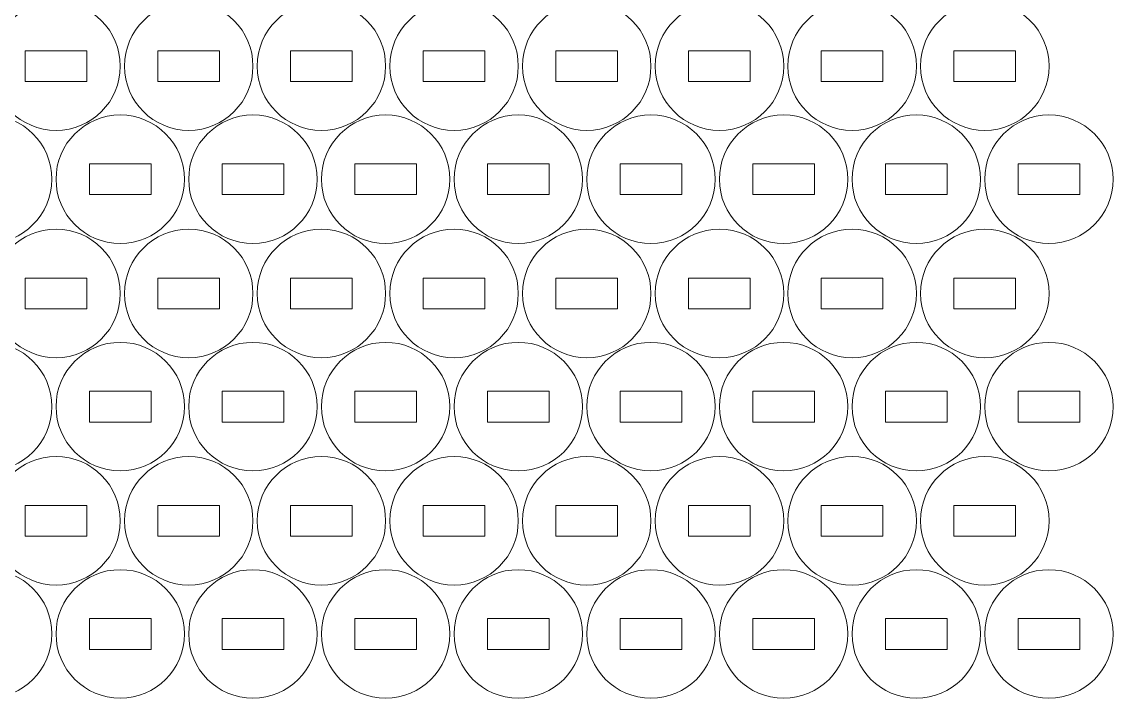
# Model space of a CAD drawing. Header units: millimetres. Extents: x -464 to 464, y -220 to 220.
# Drawn here: x 339.5 to 445.7, y -219.9 to -154.1 of the extents above; entities that cross this region are included whole.
import ezdxf

# ---------------------------------------------------------------- set-up
doc = ezdxf.new("R2010")
doc.units = ezdxf.units.MM
doc.header["$MEASUREMENT"] = 0
doc.layers.add('Camada 1', color=7, linetype='Continuous')

msp = doc.modelspace()

# ---------------------------------------------------------------- linework, layer by layer
at = {"layer": 'Camada 1', "lineweight": 20}
for points in [[(342.8122, -152.1261), (346.2639, -152.1261), (349.0622, -154.9244), (349.0622, -158.3761), (349.0622, -158.3761), (349.0622, -161.8278), (346.2639, -164.6261), (342.8122, -164.6261), (342.8122, -164.6261), (339.3605, -164.6261), (336.5622, -161.8278), (336.5622, -158.3761), (336.5622, -158.3761), (336.5622, -154.9244), (339.3605, -152.1261), (342.8122, -152.1261)], [(355.7239, -152.1261), (359.1756, -152.1261), (361.9739, -154.9244), (361.9739, -158.3761), (361.9739, -158.3761), (361.9739, -161.8278), (359.1756, -164.6261), (355.7239, -164.6261), (355.7239, -164.6261), (352.2722, -164.6261), (349.4739, -161.8278), (349.4739, -158.3761), (349.4739, -158.3761), (349.4739, -154.9244), (352.2722, -152.1261), (355.7239, -152.1261)], [(368.6356, -152.1261), (372.0873, -152.1261), (374.8856, -154.9244), (374.8856, -158.3761), (374.8856, -158.3761), (374.8856, -161.8278), (372.0873, -164.6261), (368.6356, -164.6261), (368.6356, -164.6261), (365.1839, -164.6261), (362.3856, -161.8278), (362.3856, -158.3761), (362.3856, -158.3761), (362.3856, -154.9244), (365.1839, -152.1261), (368.6356, -152.1261)], [(381.5473, -152.1261), (384.999, -152.1261), (387.7973, -154.9244), (387.7973, -158.3761), (387.7973, -158.3761), (387.7973, -161.8278), (384.999, -164.6261), (381.5473, -164.6261), (381.5473, -164.6261), (378.0956, -164.6261), (375.2973, -161.8278), (375.2973, -158.3761), (375.2973, -158.3761), (375.2973, -154.9244), (378.0956, -152.1261), (381.5473, -152.1261)], [(394.459, -152.1261), (397.9107, -152.1261), (400.709, -154.9244), (400.709, -158.3761), (400.709, -158.3761), (400.709, -161.8278), (397.9107, -164.6261), (394.459, -164.6261), (394.459, -164.6261), (391.0073, -164.6261), (388.209, -161.8278), (388.209, -158.3761), (388.209, -158.3761), (388.209, -154.9244), (391.0073, -152.1261), (394.459, -152.1261)], [(407.3707, -152.1261), (410.8224, -152.1261), (413.6207, -154.9244), (413.6207, -158.3761), (413.6207, -158.3761), (413.6207, -161.8278), (410.8224, -164.6261), (407.3707, -164.6261), (407.3707, -164.6261), (403.919, -164.6261), (401.1207, -161.8278), (401.1207, -158.3761), (401.1207, -158.3761), (401.1207, -154.9244), (403.919, -152.1261), (407.3707, -152.1261)], [(420.2824, -152.1261), (423.7341, -152.1261), (426.5324, -154.9244), (426.5324, -158.3761), (426.5324, -158.3761), (426.5324, -161.8278), (423.7341, -164.6261), (420.2824, -164.6261), (420.2824, -164.6261), (416.8307, -164.6261), (414.0324, -161.8278), (414.0324, -158.3761), (414.0324, -158.3761), (414.0324, -154.9244), (416.8307, -152.1261), (420.2824, -152.1261)], [(433.1941, -152.1261), (436.6458, -152.1261), (439.4441, -154.9244), (439.4441, -158.3761), (439.4441, -158.3761), (439.4441, -161.8278), (436.6458, -164.6261), (433.1941, -164.6261), (433.1941, -164.6261), (429.7424, -164.6261), (426.9441, -161.8278), (426.9441, -158.3761), (426.9441, -158.3761), (426.9441, -154.9244), (429.7424, -152.1261), (433.1941, -152.1261)], [(339.8122, -156.8761), (339.8122, -156.8761), (345.8122, -156.8761), (345.8122, -156.8761), (345.8122, -156.8761), (345.8122, -156.8761), (345.8122, -159.8761), (345.8122, -159.8761), (345.8122, -159.8761), (345.8122, -159.8761), (339.8122, -159.8761), (339.8122, -159.8761), (339.8122, -159.8761), (339.8122, -159.8761), (339.8122, -156.8761), (339.8122, -156.8761)], [(352.7239, -156.8761), (352.7239, -156.8761), (358.7239, -156.8761), (358.7239, -156.8761), (358.7239, -156.8761), (358.7239, -156.8761), (358.7239, -159.8761), (358.7239, -159.8761), (358.7239, -159.8761), (358.7239, -159.8761), (352.7239, -159.8761), (352.7239, -159.8761), (352.7239, -159.8761), (352.7239, -159.8761), (352.7239, -156.8761), (352.7239, -156.8761)], [(365.6356, -156.8761), (365.6356, -156.8761), (371.6356, -156.8761), (371.6356, -156.8761), (371.6356, -156.8761), (371.6356, -156.8761), (371.6356, -159.8761), (371.6356, -159.8761), (371.6356, -159.8761), (371.6356, -159.8761), (365.6356, -159.8761), (365.6356, -159.8761), (365.6356, -159.8761), (365.6356, -159.8761), (365.6356, -156.8761), (365.6356, -156.8761)], [(378.5473, -156.8761), (378.5473, -156.8761), (384.5473, -156.8761), (384.5473, -156.8761), (384.5473, -156.8761), (384.5473, -156.8761), (384.5473, -159.8761), (384.5473, -159.8761), (384.5473, -159.8761), (384.5473, -159.8761), (378.5473, -159.8761), (378.5473, -159.8761), (378.5473, -159.8761), (378.5473, -159.8761), (378.5473, -156.8761), (378.5473, -156.8761)], [(391.459, -156.8761), (391.459, -156.8761), (397.459, -156.8761), (397.459, -156.8761), (397.459, -156.8761), (397.459, -156.8761), (397.459, -159.8761), (397.459, -159.8761), (397.459, -159.8761), (397.459, -159.8761), (391.459, -159.8761), (391.459, -159.8761), (391.459, -159.8761), (391.459, -159.8761), (391.459, -156.8761), (391.459, -156.8761)], [(404.3707, -156.8761), (404.3707, -156.8761), (410.3707, -156.8761), (410.3707, -156.8761), (410.3707, -156.8761), (410.3707, -156.8761), (410.3707, -159.8761), (410.3707, -159.8761), (410.3707, -159.8761), (410.3707, -159.8761), (404.3707, -159.8761), (404.3707, -159.8761), (404.3707, -159.8761), (404.3707, -159.8761), (404.3707, -156.8761), (404.3707, -156.8761)], [(417.2824, -156.8761), (417.2824, -156.8761), (423.2824, -156.8761), (423.2824, -156.8761), (423.2824, -156.8761), (423.2824, -156.8761), (423.2824, -159.8761), (423.2824, -159.8761), (423.2824, -159.8761), (423.2824, -159.8761), (417.2824, -159.8761), (417.2824, -159.8761), (417.2824, -159.8761), (417.2824, -159.8761), (417.2824, -156.8761), (417.2824, -156.8761)], [(430.1941, -156.8761), (430.1941, -156.8761), (436.1941, -156.8761), (436.1941, -156.8761), (436.1941, -156.8761), (436.1941, -156.8761), (436.1941, -159.8761), (436.1941, -159.8761), (436.1941, -159.8761), (436.1941, -159.8761), (430.1941, -159.8761), (430.1941, -159.8761), (430.1941, -159.8761), (430.1941, -159.8761), (430.1941, -156.8761), (430.1941, -156.8761)], [(336.1446, -163.1328), (339.5963, -163.1328), (342.3946, -165.9311), (342.3946, -169.3828), (342.3946, -169.3828), (342.3946, -172.8345), (339.5963, -175.6328), (336.1446, -175.6328), (336.1446, -175.6328), (332.6929, -175.6328), (329.8946, -172.8345), (329.8946, -169.3828), (329.8946, -169.3828), (329.8946, -165.9311), (332.6929, -163.1328), (336.1446, -163.1328)], [(349.0563, -163.1328), (352.508, -163.1328), (355.3063, -165.9311), (355.3063, -169.3828), (355.3063, -169.3828), (355.3063, -172.8345), (352.508, -175.6328), (349.0563, -175.6328), (349.0563, -175.6328), (345.6046, -175.6328), (342.8063, -172.8345), (342.8063, -169.3828), (342.8063, -169.3828), (342.8063, -165.9311), (345.6046, -163.1328), (349.0563, -163.1328)], [(361.968, -163.1328), (365.4197, -163.1328), (368.218, -165.9311), (368.218, -169.3828), (368.218, -169.3828), (368.218, -172.8345), (365.4197, -175.6328), (361.968, -175.6328), (361.968, -175.6328), (358.5163, -175.6328), (355.718, -172.8345), (355.718, -169.3828), (355.718, -169.3828), (355.718, -165.9311), (358.5163, -163.1328), (361.968, -163.1328)], [(374.8797, -163.1328), (378.3314, -163.1328), (381.1297, -165.9311), (381.1297, -169.3828), (381.1297, -169.3828), (381.1297, -172.8345), (378.3314, -175.6328), (374.8797, -175.6328), (374.8797, -175.6328), (371.428, -175.6328), (368.6297, -172.8345), (368.6297, -169.3828), (368.6297, -169.3828), (368.6297, -165.9311), (371.428, -163.1328), (374.8797, -163.1328)], [(387.7914, -163.1328), (391.2431, -163.1328), (394.0414, -165.9311), (394.0414, -169.3828), (394.0414, -169.3828), (394.0414, -172.8345), (391.2431, -175.6328), (387.7914, -175.6328), (387.7914, -175.6328), (384.3397, -175.6328), (381.5414, -172.8345), (381.5414, -169.3828), (381.5414, -169.3828), (381.5414, -165.9311), (384.3397, -163.1328), (387.7914, -163.1328)], [(400.7031, -163.1328), (404.1548, -163.1328), (406.9531, -165.9311), (406.9531, -169.3828), (406.9531, -169.3828), (406.9531, -172.8345), (404.1548, -175.6328), (400.7031, -175.6328), (400.7031, -175.6328), (397.2514, -175.6328), (394.4531, -172.8345), (394.4531, -169.3828), (394.4531, -169.3828), (394.4531, -165.9311), (397.2514, -163.1328), (400.7031, -163.1328)], [(413.6148, -163.1328), (417.0665, -163.1328), (419.8648, -165.9311), (419.8648, -169.3828), (419.8648, -169.3828), (419.8648, -172.8345), (417.0665, -175.6328), (413.6148, -175.6328), (413.6148, -175.6328), (410.1631, -175.6328), (407.3648, -172.8345), (407.3648, -169.3828), (407.3648, -169.3828), (407.3648, -165.9311), (410.1631, -163.1328), (413.6148, -163.1328)], [(426.5265, -163.1328), (429.9782, -163.1328), (432.7765, -165.9311), (432.7765, -169.3828), (432.7765, -169.3828), (432.7765, -172.8345), (429.9782, -175.6328), (426.5265, -175.6328), (426.5265, -175.6328), (423.0748, -175.6328), (420.2765, -172.8345), (420.2765, -169.3828), (420.2765, -169.3828), (420.2765, -165.9311), (423.0748, -163.1328), (426.5265, -163.1328)], [(439.4382, -163.1328), (442.8899, -163.1328), (445.6882, -165.9311), (445.6882, -169.3828), (445.6882, -169.3828), (445.6882, -172.8345), (442.8899, -175.6328), (439.4382, -175.6328), (439.4382, -175.6328), (435.9865, -175.6328), (433.1882, -172.8345), (433.1882, -169.3828), (433.1882, -169.3828), (433.1882, -165.9311), (435.9865, -163.1328), (439.4382, -163.1328)], [(346.0563, -167.8828), (346.0563, -167.8828), (352.0563, -167.8828), (352.0563, -167.8828), (352.0563, -167.8828), (352.0563, -167.8828), (352.0563, -170.8828), (352.0563, -170.8828), (352.0563, -170.8828), (352.0563, -170.8828), (346.0563, -170.8828), (346.0563, -170.8828), (346.0563, -170.8828), (346.0563, -170.8828), (346.0563, -167.8828), (346.0563, -167.8828)], [(358.968, -167.8828), (358.968, -167.8828), (364.968, -167.8828), (364.968, -167.8828), (364.968, -167.8828), (364.968, -167.8828), (364.968, -170.8828), (364.968, -170.8828), (364.968, -170.8828), (364.968, -170.8828), (358.968, -170.8828), (358.968, -170.8828), (358.968, -170.8828), (358.968, -170.8828), (358.968, -167.8828), (358.968, -167.8828)], [(371.8797, -167.8828), (371.8797, -167.8828), (377.8797, -167.8828), (377.8797, -167.8828), (377.8797, -167.8828), (377.8797, -167.8828), (377.8797, -170.8828), (377.8797, -170.8828), (377.8797, -170.8828), (377.8797, -170.8828), (371.8797, -170.8828), (371.8797, -170.8828), (371.8797, -170.8828), (371.8797, -170.8828), (371.8797, -167.8828), (371.8797, -167.8828)], [(384.7914, -167.8828), (384.7914, -167.8828), (390.7914, -167.8828), (390.7914, -167.8828), (390.7914, -167.8828), (390.7914, -167.8828), (390.7914, -170.8828), (390.7914, -170.8828), (390.7914, -170.8828), (390.7914, -170.8828), (384.7914, -170.8828), (384.7914, -170.8828), (384.7914, -170.8828), (384.7914, -170.8828), (384.7914, -167.8828), (384.7914, -167.8828)], [(397.7031, -167.8828), (397.7031, -167.8828), (403.7031, -167.8828), (403.7031, -167.8828), (403.7031, -167.8828), (403.7031, -167.8828), (403.7031, -170.8828), (403.7031, -170.8828), (403.7031, -170.8828), (403.7031, -170.8828), (397.7031, -170.8828), (397.7031, -170.8828), (397.7031, -170.8828), (397.7031, -170.8828), (397.7031, -167.8828), (397.7031, -167.8828)], [(410.6148, -167.8828), (410.6148, -167.8828), (416.6148, -167.8828), (416.6148, -167.8828), (416.6148, -167.8828), (416.6148, -167.8828), (416.6148, -170.8828), (416.6148, -170.8828), (416.6148, -170.8828), (416.6148, -170.8828), (410.6148, -170.8828), (410.6148, -170.8828), (410.6148, -170.8828), (410.6148, -170.8828), (410.6148, -167.8828), (410.6148, -167.8828)], [(423.5265, -167.8828), (423.5265, -167.8828), (429.5265, -167.8828), (429.5265, -167.8828), (429.5265, -167.8828), (429.5265, -167.8828), (429.5265, -170.8828), (429.5265, -170.8828), (429.5265, -170.8828), (429.5265, -170.8828), (423.5265, -170.8828), (423.5265, -170.8828), (423.5265, -170.8828), (423.5265, -170.8828), (423.5265, -167.8828), (423.5265, -167.8828)], [(436.4382, -167.8828), (436.4382, -167.8828), (442.4382, -167.8828), (442.4382, -167.8828), (442.4382, -167.8828), (442.4382, -167.8828), (442.4382, -170.8828), (442.4382, -170.8828), (442.4382, -170.8828), (442.4382, -170.8828), (436.4382, -170.8828), (436.4382, -170.8828), (436.4382, -170.8828), (436.4382, -170.8828), (436.4382, -167.8828), (436.4382, -167.8828)], [(342.8122, -174.2453), (346.2639, -174.2453), (349.0622, -177.0436), (349.0622, -180.4953), (349.0622, -180.4953), (349.0622, -183.947), (346.2639, -186.7453), (342.8122, -186.7453), (342.8122, -186.7453), (339.3605, -186.7453), (336.5622, -183.947), (336.5622, -180.4953), (336.5622, -180.4953), (336.5622, -177.0436), (339.3605, -174.2453), (342.8122, -174.2453)], [(355.7239, -174.2453), (359.1756, -174.2453), (361.9739, -177.0436), (361.9739, -180.4953), (361.9739, -180.4953), (361.9739, -183.947), (359.1756, -186.7453), (355.7239, -186.7453), (355.7239, -186.7453), (352.2722, -186.7453), (349.4739, -183.947), (349.4739, -180.4953), (349.4739, -180.4953), (349.4739, -177.0436), (352.2722, -174.2453), (355.7239, -174.2453)], [(368.6356, -174.2453), (372.0873, -174.2453), (374.8856, -177.0436), (374.8856, -180.4953), (374.8856, -180.4953), (374.8856, -183.947), (372.0873, -186.7453), (368.6356, -186.7453), (368.6356, -186.7453), (365.1839, -186.7453), (362.3856, -183.947), (362.3856, -180.4953), (362.3856, -180.4953), (362.3856, -177.0436), (365.1839, -174.2453), (368.6356, -174.2453)], [(381.5473, -174.2453), (384.999, -174.2453), (387.7973, -177.0436), (387.7973, -180.4953), (387.7973, -180.4953), (387.7973, -183.947), (384.999, -186.7453), (381.5473, -186.7453), (381.5473, -186.7453), (378.0956, -186.7453), (375.2973, -183.947), (375.2973, -180.4953), (375.2973, -180.4953), (375.2973, -177.0436), (378.0956, -174.2453), (381.5473, -174.2453)], [(394.459, -174.2453), (397.9107, -174.2453), (400.709, -177.0436), (400.709, -180.4953), (400.709, -180.4953), (400.709, -183.947), (397.9107, -186.7453), (394.459, -186.7453), (394.459, -186.7453), (391.0073, -186.7453), (388.209, -183.947), (388.209, -180.4953), (388.209, -180.4953), (388.209, -177.0436), (391.0073, -174.2453), (394.459, -174.2453)], [(407.3707, -174.2453), (410.8224, -174.2453), (413.6207, -177.0436), (413.6207, -180.4953), (413.6207, -180.4953), (413.6207, -183.947), (410.8224, -186.7453), (407.3707, -186.7453), (407.3707, -186.7453), (403.919, -186.7453), (401.1207, -183.947), (401.1207, -180.4953), (401.1207, -180.4953), (401.1207, -177.0436), (403.919, -174.2453), (407.3707, -174.2453)], [(420.2824, -174.2453), (423.7341, -174.2453), (426.5324, -177.0436), (426.5324, -180.4953), (426.5324, -180.4953), (426.5324, -183.947), (423.7341, -186.7453), (420.2824, -186.7453), (420.2824, -186.7453), (416.8307, -186.7453), (414.0324, -183.947), (414.0324, -180.4953), (414.0324, -180.4953), (414.0324, -177.0436), (416.8307, -174.2453), (420.2824, -174.2453)], [(433.1941, -174.2453), (436.6458, -174.2453), (439.4441, -177.0436), (439.4441, -180.4953), (439.4441, -180.4953), (439.4441, -183.947), (436.6458, -186.7453), (433.1941, -186.7453), (433.1941, -186.7453), (429.7424, -186.7453), (426.9441, -183.947), (426.9441, -180.4953), (426.9441, -180.4953), (426.9441, -177.0436), (429.7424, -174.2453), (433.1941, -174.2453)], [(339.8122, -178.9953), (339.8122, -178.9953), (345.8122, -178.9953), (345.8122, -178.9953), (345.8122, -178.9953), (345.8122, -178.9953), (345.8122, -181.9953), (345.8122, -181.9953), (345.8122, -181.9953), (345.8122, -181.9953), (339.8122, -181.9953), (339.8122, -181.9953), (339.8122, -181.9953), (339.8122, -181.9953), (339.8122, -178.9953), (339.8122, -178.9953)], [(352.7239, -178.9953), (352.7239, -178.9953), (358.7239, -178.9953), (358.7239, -178.9953), (358.7239, -178.9953), (358.7239, -178.9953), (358.7239, -181.9953), (358.7239, -181.9953), (358.7239, -181.9953), (358.7239, -181.9953), (352.7239, -181.9953), (352.7239, -181.9953), (352.7239, -181.9953), (352.7239, -181.9953), (352.7239, -178.9953), (352.7239, -178.9953)], [(365.6356, -178.9953), (365.6356, -178.9953), (371.6356, -178.9953), (371.6356, -178.9953), (371.6356, -178.9953), (371.6356, -178.9953), (371.6356, -181.9953), (371.6356, -181.9953), (371.6356, -181.9953), (371.6356, -181.9953), (365.6356, -181.9953), (365.6356, -181.9953), (365.6356, -181.9953), (365.6356, -181.9953), (365.6356, -178.9953), (365.6356, -178.9953)], [(378.5473, -178.9953), (378.5473, -178.9953), (384.5473, -178.9953), (384.5473, -178.9953), (384.5473, -178.9953), (384.5473, -178.9953), (384.5473, -181.9953), (384.5473, -181.9953), (384.5473, -181.9953), (384.5473, -181.9953), (378.5473, -181.9953), (378.5473, -181.9953), (378.5473, -181.9953), (378.5473, -181.9953), (378.5473, -178.9953), (378.5473, -178.9953)], [(391.459, -178.9953), (391.459, -178.9953), (397.459, -178.9953), (397.459, -178.9953), (397.459, -178.9953), (397.459, -178.9953), (397.459, -181.9953), (397.459, -181.9953), (397.459, -181.9953), (397.459, -181.9953), (391.459, -181.9953), (391.459, -181.9953), (391.459, -181.9953), (391.459, -181.9953), (391.459, -178.9953), (391.459, -178.9953)], [(404.3707, -178.9953), (404.3707, -178.9953), (410.3707, -178.9953), (410.3707, -178.9953), (410.3707, -178.9953), (410.3707, -178.9953), (410.3707, -181.9953), (410.3707, -181.9953), (410.3707, -181.9953), (410.3707, -181.9953), (404.3707, -181.9953), (404.3707, -181.9953), (404.3707, -181.9953), (404.3707, -181.9953), (404.3707, -178.9953), (404.3707, -178.9953)], [(417.2824, -178.9953), (417.2824, -178.9953), (423.2824, -178.9953), (423.2824, -178.9953), (423.2824, -178.9953), (423.2824, -178.9953), (423.2824, -181.9953), (423.2824, -181.9953), (423.2824, -181.9953), (423.2824, -181.9953), (417.2824, -181.9953), (417.2824, -181.9953), (417.2824, -181.9953), (417.2824, -181.9953), (417.2824, -178.9953), (417.2824, -178.9953)], [(430.1941, -178.9953), (430.1941, -178.9953), (436.1941, -178.9953), (436.1941, -178.9953), (436.1941, -178.9953), (436.1941, -178.9953), (436.1941, -181.9953), (436.1941, -181.9953), (436.1941, -181.9953), (436.1941, -181.9953), (430.1941, -181.9953), (430.1941, -181.9953), (430.1941, -181.9953), (430.1941, -181.9953), (430.1941, -178.9953), (430.1941, -178.9953)], [(336.1446, -185.252), (339.5963, -185.252), (342.3946, -188.0503), (342.3946, -191.502), (342.3946, -191.502), (342.3946, -194.9537), (339.5963, -197.752), (336.1446, -197.752), (336.1446, -197.752), (332.6929, -197.752), (329.8946, -194.9537), (329.8946, -191.502), (329.8946, -191.502), (329.8946, -188.0503), (332.6929, -185.252), (336.1446, -185.252)], [(349.0563, -185.252), (352.508, -185.252), (355.3063, -188.0503), (355.3063, -191.502), (355.3063, -191.502), (355.3063, -194.9537), (352.508, -197.752), (349.0563, -197.752), (349.0563, -197.752), (345.6046, -197.752), (342.8063, -194.9537), (342.8063, -191.502), (342.8063, -191.502), (342.8063, -188.0503), (345.6046, -185.252), (349.0563, -185.252)], [(361.968, -185.252), (365.4197, -185.252), (368.218, -188.0503), (368.218, -191.502), (368.218, -191.502), (368.218, -194.9537), (365.4197, -197.752), (361.968, -197.752), (361.968, -197.752), (358.5163, -197.752), (355.718, -194.9537), (355.718, -191.502), (355.718, -191.502), (355.718, -188.0503), (358.5163, -185.252), (361.968, -185.252)], [(374.8797, -185.252), (378.3314, -185.252), (381.1297, -188.0503), (381.1297, -191.502), (381.1297, -191.502), (381.1297, -194.9537), (378.3314, -197.752), (374.8797, -197.752), (374.8797, -197.752), (371.428, -197.752), (368.6297, -194.9537), (368.6297, -191.502), (368.6297, -191.502), (368.6297, -188.0503), (371.428, -185.252), (374.8797, -185.252)], [(387.7914, -185.252), (391.2431, -185.252), (394.0414, -188.0503), (394.0414, -191.502), (394.0414, -191.502), (394.0414, -194.9537), (391.2431, -197.752), (387.7914, -197.752), (387.7914, -197.752), (384.3397, -197.752), (381.5414, -194.9537), (381.5414, -191.502), (381.5414, -191.502), (381.5414, -188.0503), (384.3397, -185.252), (387.7914, -185.252)], [(400.7031, -185.252), (404.1548, -185.252), (406.9531, -188.0503), (406.9531, -191.502), (406.9531, -191.502), (406.9531, -194.9537), (404.1548, -197.752), (400.7031, -197.752), (400.7031, -197.752), (397.2514, -197.752), (394.4531, -194.9537), (394.4531, -191.502), (394.4531, -191.502), (394.4531, -188.0503), (397.2514, -185.252), (400.7031, -185.252)], [(413.6148, -185.252), (417.0665, -185.252), (419.8648, -188.0503), (419.8648, -191.502), (419.8648, -191.502), (419.8648, -194.9537), (417.0665, -197.752), (413.6148, -197.752), (413.6148, -197.752), (410.1631, -197.752), (407.3648, -194.9537), (407.3648, -191.502), (407.3648, -191.502), (407.3648, -188.0503), (410.1631, -185.252), (413.6148, -185.252)], [(426.5265, -185.252), (429.9782, -185.252), (432.7765, -188.0503), (432.7765, -191.502), (432.7765, -191.502), (432.7765, -194.9537), (429.9782, -197.752), (426.5265, -197.752), (426.5265, -197.752), (423.0748, -197.752), (420.2765, -194.9537), (420.2765, -191.502), (420.2765, -191.502), (420.2765, -188.0503), (423.0748, -185.252), (426.5265, -185.252)], [(439.4382, -185.252), (442.8899, -185.252), (445.6882, -188.0503), (445.6882, -191.502), (445.6882, -191.502), (445.6882, -194.9537), (442.8899, -197.752), (439.4382, -197.752), (439.4382, -197.752), (435.9865, -197.752), (433.1882, -194.9537), (433.1882, -191.502), (433.1882, -191.502), (433.1882, -188.0503), (435.9865, -185.252), (439.4382, -185.252)], [(346.0563, -190.002), (346.0563, -190.002), (352.0563, -190.002), (352.0563, -190.002), (352.0563, -190.002), (352.0563, -190.002), (352.0563, -193.002), (352.0563, -193.002), (352.0563, -193.002), (352.0563, -193.002), (346.0563, -193.002), (346.0563, -193.002), (346.0563, -193.002), (346.0563, -193.002), (346.0563, -190.002), (346.0563, -190.002)], [(358.968, -190.002), (358.968, -190.002), (364.968, -190.002), (364.968, -190.002), (364.968, -190.002), (364.968, -190.002), (364.968, -193.002), (364.968, -193.002), (364.968, -193.002), (364.968, -193.002), (358.968, -193.002), (358.968, -193.002), (358.968, -193.002), (358.968, -193.002), (358.968, -190.002), (358.968, -190.002)], [(371.8797, -190.002), (371.8797, -190.002), (377.8797, -190.002), (377.8797, -190.002), (377.8797, -190.002), (377.8797, -190.002), (377.8797, -193.002), (377.8797, -193.002), (377.8797, -193.002), (377.8797, -193.002), (371.8797, -193.002), (371.8797, -193.002), (371.8797, -193.002), (371.8797, -193.002), (371.8797, -190.002), (371.8797, -190.002)], [(384.7914, -190.002), (384.7914, -190.002), (390.7914, -190.002), (390.7914, -190.002), (390.7914, -190.002), (390.7914, -190.002), (390.7914, -193.002), (390.7914, -193.002), (390.7914, -193.002), (390.7914, -193.002), (384.7914, -193.002), (384.7914, -193.002), (384.7914, -193.002), (384.7914, -193.002), (384.7914, -190.002), (384.7914, -190.002)], [(397.7031, -190.002), (397.7031, -190.002), (403.7031, -190.002), (403.7031, -190.002), (403.7031, -190.002), (403.7031, -190.002), (403.7031, -193.002), (403.7031, -193.002), (403.7031, -193.002), (403.7031, -193.002), (397.7031, -193.002), (397.7031, -193.002), (397.7031, -193.002), (397.7031, -193.002), (397.7031, -190.002), (397.7031, -190.002)], [(410.6148, -190.002), (410.6148, -190.002), (416.6148, -190.002), (416.6148, -190.002), (416.6148, -190.002), (416.6148, -190.002), (416.6148, -193.002), (416.6148, -193.002), (416.6148, -193.002), (416.6148, -193.002), (410.6148, -193.002), (410.6148, -193.002), (410.6148, -193.002), (410.6148, -193.002), (410.6148, -190.002), (410.6148, -190.002)], [(423.5265, -190.002), (423.5265, -190.002), (429.5265, -190.002), (429.5265, -190.002), (429.5265, -190.002), (429.5265, -190.002), (429.5265, -193.002), (429.5265, -193.002), (429.5265, -193.002), (429.5265, -193.002), (423.5265, -193.002), (423.5265, -193.002), (423.5265, -193.002), (423.5265, -193.002), (423.5265, -190.002), (423.5265, -190.002)], [(436.4382, -190.002), (436.4382, -190.002), (442.4382, -190.002), (442.4382, -190.002), (442.4382, -190.002), (442.4382, -190.002), (442.4382, -193.002), (442.4382, -193.002), (442.4382, -193.002), (442.4382, -193.002), (436.4382, -193.002), (436.4382, -193.002), (436.4382, -193.002), (436.4382, -193.002), (436.4382, -190.002), (436.4382, -190.002)], [(342.8122, -196.3645), (346.2639, -196.3645), (349.0622, -199.1628), (349.0622, -202.6145), (349.0622, -202.6145), (349.0622, -206.0662), (346.2639, -208.8645), (342.8122, -208.8645), (342.8122, -208.8645), (339.3605, -208.8645), (336.5622, -206.0662), (336.5622, -202.6145), (336.5622, -202.6145), (336.5622, -199.1628), (339.3605, -196.3645), (342.8122, -196.3645)], [(355.7239, -196.3645), (359.1756, -196.3645), (361.9739, -199.1628), (361.9739, -202.6145), (361.9739, -202.6145), (361.9739, -206.0662), (359.1756, -208.8645), (355.7239, -208.8645), (355.7239, -208.8645), (352.2722, -208.8645), (349.4739, -206.0662), (349.4739, -202.6145), (349.4739, -202.6145), (349.4739, -199.1628), (352.2722, -196.3645), (355.7239, -196.3645)], [(368.6356, -196.3645), (372.0873, -196.3645), (374.8856, -199.1628), (374.8856, -202.6145), (374.8856, -202.6145), (374.8856, -206.0662), (372.0873, -208.8645), (368.6356, -208.8645), (368.6356, -208.8645), (365.1839, -208.8645), (362.3856, -206.0662), (362.3856, -202.6145), (362.3856, -202.6145), (362.3856, -199.1628), (365.1839, -196.3645), (368.6356, -196.3645)], [(381.5473, -196.3645), (384.999, -196.3645), (387.7973, -199.1628), (387.7973, -202.6145), (387.7973, -202.6145), (387.7973, -206.0662), (384.999, -208.8645), (381.5473, -208.8645), (381.5473, -208.8645), (378.0956, -208.8645), (375.2973, -206.0662), (375.2973, -202.6145), (375.2973, -202.6145), (375.2973, -199.1628), (378.0956, -196.3645), (381.5473, -196.3645)], [(394.459, -196.3645), (397.9107, -196.3645), (400.709, -199.1628), (400.709, -202.6145), (400.709, -202.6145), (400.709, -206.0662), (397.9107, -208.8645), (394.459, -208.8645), (394.459, -208.8645), (391.0073, -208.8645), (388.209, -206.0662), (388.209, -202.6145), (388.209, -202.6145), (388.209, -199.1628), (391.0073, -196.3645), (394.459, -196.3645)], [(407.3707, -196.3645), (410.8224, -196.3645), (413.6207, -199.1628), (413.6207, -202.6145), (413.6207, -202.6145), (413.6207, -206.0662), (410.8224, -208.8645), (407.3707, -208.8645), (407.3707, -208.8645), (403.919, -208.8645), (401.1207, -206.0662), (401.1207, -202.6145), (401.1207, -202.6145), (401.1207, -199.1628), (403.919, -196.3645), (407.3707, -196.3645)], [(420.2824, -196.3645), (423.7341, -196.3645), (426.5324, -199.1628), (426.5324, -202.6145), (426.5324, -202.6145), (426.5324, -206.0662), (423.7341, -208.8645), (420.2824, -208.8645), (420.2824, -208.8645), (416.8307, -208.8645), (414.0324, -206.0662), (414.0324, -202.6145), (414.0324, -202.6145), (414.0324, -199.1628), (416.8307, -196.3645), (420.2824, -196.3645)], [(433.1941, -196.3645), (436.6458, -196.3645), (439.4441, -199.1628), (439.4441, -202.6145), (439.4441, -202.6145), (439.4441, -206.0662), (436.6458, -208.8645), (433.1941, -208.8645), (433.1941, -208.8645), (429.7424, -208.8645), (426.9441, -206.0662), (426.9441, -202.6145), (426.9441, -202.6145), (426.9441, -199.1628), (429.7424, -196.3645), (433.1941, -196.3645)], [(339.8122, -201.1145), (339.8122, -201.1145), (345.8122, -201.1145), (345.8122, -201.1145), (345.8122, -201.1145), (345.8122, -201.1145), (345.8122, -204.1145), (345.8122, -204.1145), (345.8122, -204.1145), (345.8122, -204.1145), (339.8122, -204.1145), (339.8122, -204.1145), (339.8122, -204.1145), (339.8122, -204.1145), (339.8122, -201.1145), (339.8122, -201.1145)], [(352.7239, -201.1145), (352.7239, -201.1145), (358.7239, -201.1145), (358.7239, -201.1145), (358.7239, -201.1145), (358.7239, -201.1145), (358.7239, -204.1145), (358.7239, -204.1145), (358.7239, -204.1145), (358.7239, -204.1145), (352.7239, -204.1145), (352.7239, -204.1145), (352.7239, -204.1145), (352.7239, -204.1145), (352.7239, -201.1145), (352.7239, -201.1145)], [(365.6356, -201.1145), (365.6356, -201.1145), (371.6356, -201.1145), (371.6356, -201.1145), (371.6356, -201.1145), (371.6356, -201.1145), (371.6356, -204.1145), (371.6356, -204.1145), (371.6356, -204.1145), (371.6356, -204.1145), (365.6356, -204.1145), (365.6356, -204.1145), (365.6356, -204.1145), (365.6356, -204.1145), (365.6356, -201.1145), (365.6356, -201.1145)], [(378.5473, -201.1145), (378.5473, -201.1145), (384.5473, -201.1145), (384.5473, -201.1145), (384.5473, -201.1145), (384.5473, -201.1145), (384.5473, -204.1145), (384.5473, -204.1145), (384.5473, -204.1145), (384.5473, -204.1145), (378.5473, -204.1145), (378.5473, -204.1145), (378.5473, -204.1145), (378.5473, -204.1145), (378.5473, -201.1145), (378.5473, -201.1145)], [(391.459, -201.1145), (391.459, -201.1145), (397.459, -201.1145), (397.459, -201.1145), (397.459, -201.1145), (397.459, -201.1145), (397.459, -204.1145), (397.459, -204.1145), (397.459, -204.1145), (397.459, -204.1145), (391.459, -204.1145), (391.459, -204.1145), (391.459, -204.1145), (391.459, -204.1145), (391.459, -201.1145), (391.459, -201.1145)], [(404.3707, -201.1145), (404.3707, -201.1145), (410.3707, -201.1145), (410.3707, -201.1145), (410.3707, -201.1145), (410.3707, -201.1145), (410.3707, -204.1145), (410.3707, -204.1145), (410.3707, -204.1145), (410.3707, -204.1145), (404.3707, -204.1145), (404.3707, -204.1145), (404.3707, -204.1145), (404.3707, -204.1145), (404.3707, -201.1145), (404.3707, -201.1145)], [(417.2824, -201.1145), (417.2824, -201.1145), (423.2824, -201.1145), (423.2824, -201.1145), (423.2824, -201.1145), (423.2824, -201.1145), (423.2824, -204.1145), (423.2824, -204.1145), (423.2824, -204.1145), (423.2824, -204.1145), (417.2824, -204.1145), (417.2824, -204.1145), (417.2824, -204.1145), (417.2824, -204.1145), (417.2824, -201.1145), (417.2824, -201.1145)], [(430.1941, -201.1145), (430.1941, -201.1145), (436.1941, -201.1145), (436.1941, -201.1145), (436.1941, -201.1145), (436.1941, -201.1145), (436.1941, -204.1145), (436.1941, -204.1145), (436.1941, -204.1145), (436.1941, -204.1145), (430.1941, -204.1145), (430.1941, -204.1145), (430.1941, -204.1145), (430.1941, -204.1145), (430.1941, -201.1145), (430.1941, -201.1145)], [(336.1446, -207.3712), (339.5963, -207.3712), (342.3946, -210.1695), (342.3946, -213.6212), (342.3946, -213.6212), (342.3946, -217.0729), (339.5963, -219.8712), (336.1446, -219.8712), (336.1446, -219.8712), (332.6929, -219.8712), (329.8946, -217.0729), (329.8946, -213.6212), (329.8946, -213.6212), (329.8946, -210.1695), (332.6929, -207.3712), (336.1446, -207.3712)], [(349.0563, -207.3712), (352.508, -207.3712), (355.3063, -210.1695), (355.3063, -213.6212), (355.3063, -213.6212), (355.3063, -217.0729), (352.508, -219.8712), (349.0563, -219.8712), (349.0563, -219.8712), (345.6046, -219.8712), (342.8063, -217.0729), (342.8063, -213.6212), (342.8063, -213.6212), (342.8063, -210.1695), (345.6046, -207.3712), (349.0563, -207.3712)], [(361.968, -207.3712), (365.4197, -207.3712), (368.218, -210.1695), (368.218, -213.6212), (368.218, -213.6212), (368.218, -217.0729), (365.4197, -219.8712), (361.968, -219.8712), (361.968, -219.8712), (358.5163, -219.8712), (355.718, -217.0729), (355.718, -213.6212), (355.718, -213.6212), (355.718, -210.1695), (358.5163, -207.3712), (361.968, -207.3712)], [(374.8797, -207.3712), (378.3314, -207.3712), (381.1297, -210.1695), (381.1297, -213.6212), (381.1297, -213.6212), (381.1297, -217.0729), (378.3314, -219.8712), (374.8797, -219.8712), (374.8797, -219.8712), (371.428, -219.8712), (368.6297, -217.0729), (368.6297, -213.6212), (368.6297, -213.6212), (368.6297, -210.1695), (371.428, -207.3712), (374.8797, -207.3712)], [(387.7914, -207.3712), (391.2431, -207.3712), (394.0414, -210.1695), (394.0414, -213.6212), (394.0414, -213.6212), (394.0414, -217.0729), (391.2431, -219.8712), (387.7914, -219.8712), (387.7914, -219.8712), (384.3397, -219.8712), (381.5414, -217.0729), (381.5414, -213.6212), (381.5414, -213.6212), (381.5414, -210.1695), (384.3397, -207.3712), (387.7914, -207.3712)], [(400.7031, -207.3712), (404.1548, -207.3712), (406.9531, -210.1695), (406.9531, -213.6212), (406.9531, -213.6212), (406.9531, -217.0729), (404.1548, -219.8712), (400.7031, -219.8712), (400.7031, -219.8712), (397.2514, -219.8712), (394.4531, -217.0729), (394.4531, -213.6212), (394.4531, -213.6212), (394.4531, -210.1695), (397.2514, -207.3712), (400.7031, -207.3712)], [(413.6148, -207.3712), (417.0665, -207.3712), (419.8648, -210.1695), (419.8648, -213.6212), (419.8648, -213.6212), (419.8648, -217.0729), (417.0665, -219.8712), (413.6148, -219.8712), (413.6148, -219.8712), (410.1631, -219.8712), (407.3648, -217.0729), (407.3648, -213.6212), (407.3648, -213.6212), (407.3648, -210.1695), (410.1631, -207.3712), (413.6148, -207.3712)], [(426.5265, -207.3712), (429.9782, -207.3712), (432.7765, -210.1695), (432.7765, -213.6212), (432.7765, -213.6212), (432.7765, -217.0729), (429.9782, -219.8712), (426.5265, -219.8712), (426.5265, -219.8712), (423.0748, -219.8712), (420.2765, -217.0729), (420.2765, -213.6212), (420.2765, -213.6212), (420.2765, -210.1695), (423.0748, -207.3712), (426.5265, -207.3712)], [(439.4382, -207.3712), (442.8899, -207.3712), (445.6882, -210.1695), (445.6882, -213.6212), (445.6882, -213.6212), (445.6882, -217.0729), (442.8899, -219.8712), (439.4382, -219.8712), (439.4382, -219.8712), (435.9865, -219.8712), (433.1882, -217.0729), (433.1882, -213.6212), (433.1882, -213.6212), (433.1882, -210.1695), (435.9865, -207.3712), (439.4382, -207.3712)], [(346.0563, -212.1212), (346.0563, -212.1212), (352.0563, -212.1212), (352.0563, -212.1212), (352.0563, -212.1212), (352.0563, -212.1212), (352.0563, -215.1212), (352.0563, -215.1212), (352.0563, -215.1212), (352.0563, -215.1212), (346.0563, -215.1212), (346.0563, -215.1212), (346.0563, -215.1212), (346.0563, -215.1212), (346.0563, -212.1212), (346.0563, -212.1212)], [(358.968, -212.1212), (358.968, -212.1212), (364.968, -212.1212), (364.968, -212.1212), (364.968, -212.1212), (364.968, -212.1212), (364.968, -215.1212), (364.968, -215.1212), (364.968, -215.1212), (364.968, -215.1212), (358.968, -215.1212), (358.968, -215.1212), (358.968, -215.1212), (358.968, -215.1212), (358.968, -212.1212), (358.968, -212.1212)], [(371.8797, -212.1212), (371.8797, -212.1212), (377.8797, -212.1212), (377.8797, -212.1212), (377.8797, -212.1212), (377.8797, -212.1212), (377.8797, -215.1212), (377.8797, -215.1212), (377.8797, -215.1212), (377.8797, -215.1212), (371.8797, -215.1212), (371.8797, -215.1212), (371.8797, -215.1212), (371.8797, -215.1212), (371.8797, -212.1212), (371.8797, -212.1212)], [(384.7914, -212.1212), (384.7914, -212.1212), (390.7914, -212.1212), (390.7914, -212.1212), (390.7914, -212.1212), (390.7914, -212.1212), (390.7914, -215.1212), (390.7914, -215.1212), (390.7914, -215.1212), (390.7914, -215.1212), (384.7914, -215.1212), (384.7914, -215.1212), (384.7914, -215.1212), (384.7914, -215.1212), (384.7914, -212.1212), (384.7914, -212.1212)], [(397.7031, -212.1212), (397.7031, -212.1212), (403.7031, -212.1212), (403.7031, -212.1212), (403.7031, -212.1212), (403.7031, -212.1212), (403.7031, -215.1212), (403.7031, -215.1212), (403.7031, -215.1212), (403.7031, -215.1212), (397.7031, -215.1212), (397.7031, -215.1212), (397.7031, -215.1212), (397.7031, -215.1212), (397.7031, -212.1212), (397.7031, -212.1212)], [(410.6148, -212.1212), (410.6148, -212.1212), (416.6148, -212.1212), (416.6148, -212.1212), (416.6148, -212.1212), (416.6148, -212.1212), (416.6148, -215.1212), (416.6148, -215.1212), (416.6148, -215.1212), (416.6148, -215.1212), (410.6148, -215.1212), (410.6148, -215.1212), (410.6148, -215.1212), (410.6148, -215.1212), (410.6148, -212.1212), (410.6148, -212.1212)], [(423.5265, -212.1212), (423.5265, -212.1212), (429.5265, -212.1212), (429.5265, -212.1212), (429.5265, -212.1212), (429.5265, -212.1212), (429.5265, -215.1212), (429.5265, -215.1212), (429.5265, -215.1212), (429.5265, -215.1212), (423.5265, -215.1212), (423.5265, -215.1212), (423.5265, -215.1212), (423.5265, -215.1212), (423.5265, -212.1212), (423.5265, -212.1212)], [(436.4382, -212.1212), (436.4382, -212.1212), (442.4382, -212.1212), (442.4382, -212.1212), (442.4382, -212.1212), (442.4382, -212.1212), (442.4382, -215.1212), (442.4382, -215.1212), (442.4382, -215.1212), (442.4382, -215.1212), (436.4382, -215.1212), (436.4382, -215.1212), (436.4382, -215.1212), (436.4382, -215.1212), (436.4382, -212.1212), (436.4382, -212.1212)]]:
    msp.add_open_spline(points, degree=3, knots=[0, 0, 0, 0, 0.2, 0.2, 0.2, 0.2, 0.4, 0.4, 0.4, 0.4, 0.6, 0.6, 0.6, 0.6, 1, 1, 1, 1], dxfattribs=at)

doc.saveas('drawing.dxf')
